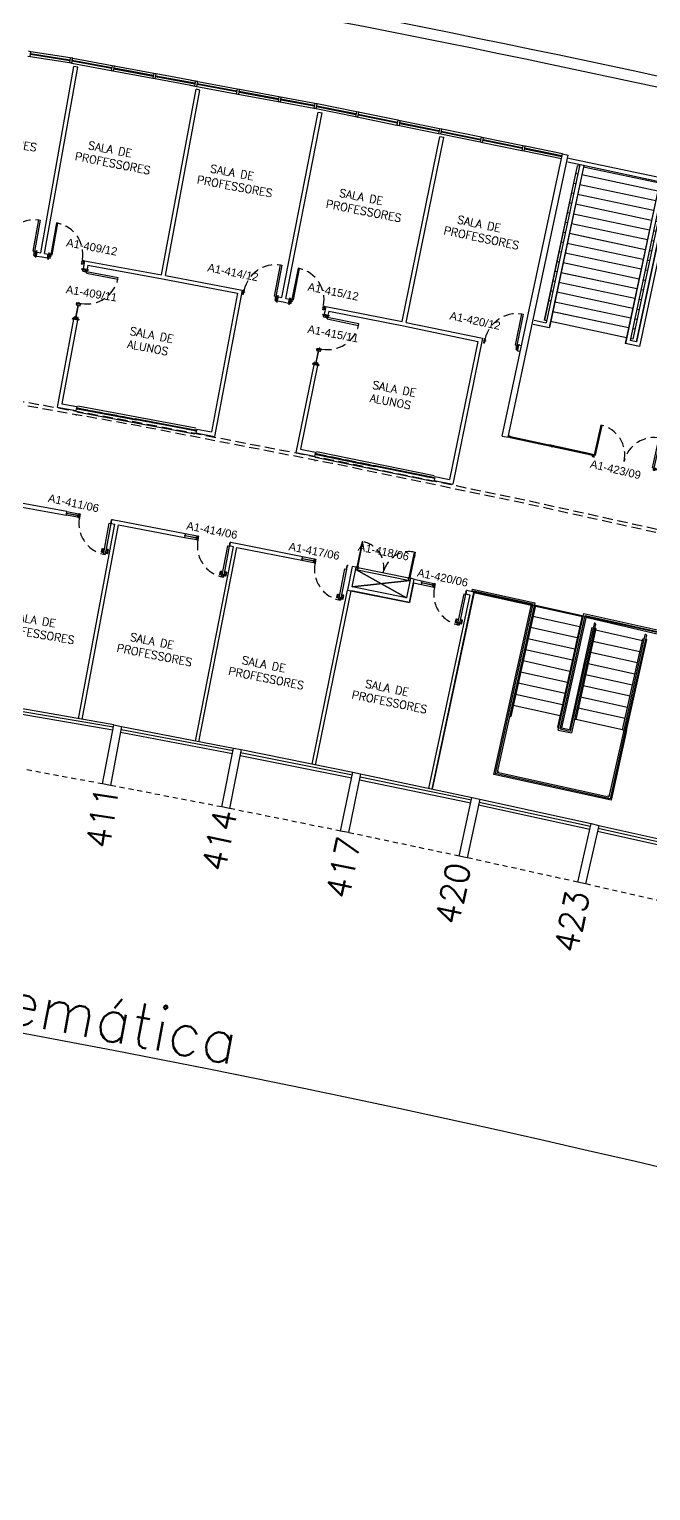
# Model space of a CAD drawing. Header units: millimetres. Extents: x 2757 to 3055, y 1102 to 1216.
# Drawn here: x 2975.42 to 2990.94, y 1108.97 to 1145.51 of the extents above; entities that cross this region are included whole.
import ezdxf

# ---------------------------------------------------------------- set-up
doc = ezdxf.new("R2010")
doc.units = ezdxf.units.MM
doc.linetypes.add('HIDDEN', pattern=[0.375, 0.25, -0.125])
doc.linetypes.add('HIDDEN2', pattern=[0.1875, 0.125, -0.0625])
for name, color, linetype in [('AM-FERRAGEM', 1, 'Continuous'), ('AR-ALV', 2, 'Continuous'), ('AR-ALV-BXA', 2, 'Continuous'), ('AR-ALV-VT1', 2, 'Continuous'), ('AR-COR', 2, 'Continuous'), ('AR-COR-VT2', 2, 'Continuous'), ('AR-DIV', 2, 'Continuous'), ('AR-DIV-VT1', 1, 'Continuous'), ('AR-ESQ', 2, 'Continuous'), ('AR-PIS', 1, 'Continuous'), ('AR-PIS-DSN', 1, 'Continuous'), ('AR-POR', 1, 'Continuous'), ('AR-PRJ', 1, 'HIDDEN'), ('AR-PRJ-EDF', 1, 'HIDDEN'), ('AR-SMB', 21, 'Continuous'), ('AREA', 2, 'Continuous'), ('BL-ESCADA', 2, 'Continuous'), ('BL-ESQ-02', 62, 'Continuous'), ('BL-ESQ-PRJ', 1, 'HIDDEN'), ('BL-POR-01', 2, 'Continuous'), ('BL-POR-02', 1, 'Continuous'), ('BL-POR-PRJ', 1, 'HIDDEN'), ('DT-ESQ-01', 71, 'Continuous'), ('DT-ESQ-CRT', 2, 'Continuous'), ('DT-ESQ-VT1', 1, 'Continuous'), ('DT-ESQ-VT2', 2, 'Continuous'), ('DT-MOB-01', 1, 'Continuous'), ('ESQ', 1, 'Continuous'), ('ESTR', 3, 'Continuous'), ('NOPILAR1', 2, 'Continuous'), ('PISO', 1, 'Continuous'), ('PROJ', 1, 'HIDDEN2'), ('TEXTO', 2, 'Continuous'), ('USO1', 2, 'Continuous')]:
    doc.layers.add(name, color=color, linetype=linetype)
doc.styles.add('1', font='romans.shx')
doc.styles.add('NOPILAR', font='simplex.shx', dxfattribs={"height": 0.6})
doc.styles.get("Standard").update_dxf_attribs({"font": 'arial.ttf'})
doc.styles.add('UNB-100-1', font='simplex.shx', dxfattribs={"height": 0.2})
doc.dimstyles.new('1-600', dxfattribs={"dimtxt": 1.1, "dimasz": 2.5, "dimexe": 2, "dimexo": 4, "dimgap": 0.2, "dimtad": 1, "dimdec": 0, "dimzin": 4, "dimdsep": 46, "dimlunit": 6, "dimtxsty": '1', "dimblk1": 'NONE', "dimblk2": 'NONE', "dimsah": 1, "dimcen": 0, "dimclrd": 2, "dimclre": 2, "dimclrt": 2, "dimadec": 0, "dimazin": 0, "dimtfac": 1, "dimtdec": 0, "dimtmove": 2, "dimatfit": 3, "dimldrblk": 'NONE', "dimfxl": 1, "dimtolj": 1, "dimtzin": 0, "dimarcsym": 0})

# ---------------------------------------------------------------- blocks, each defined once
blk = doc.blocks.new('ev01-p')
at = {"layer": 'AR-ALV-BXA', "color": 2}
for p, q in [((0, 0.075), (3, 0.075)), ((0, -0.075), (3, -0.075))]:
    blk.add_line(p, q, dxfattribs=at)
at = {"layer": 'BL-ESQ-02'}
for p, q in [((0, 0.021), (0.015, 0.021)), ((3, -0.006), (3, 0.007))]:
    blk.add_line(p, q, dxfattribs=at)
at = {"layer": 'BL-ESQ-02', "color": 2}
for p, q in [((0, 0.007), (0, 0.021)), ((0, 0.007), (0.015, 0.007)), ((0, -0.006), (0, 0.007)), ((0, 0.007), (0.015, 0.007)), ((0, -0.006), (0, 0.007)), ((0.015, 0.007), (0, 0.007)), ((0.014, 0.02), (0.001, 0.02)), ((0.001, 0.02), (0.001, 0.008)), ((0.001, 0.008), (0.014, 0.008)), ((0.014, 0.006), (0.001, 0.006)), ((0.001, 0.006), (0.001, -0.005)), ((0.014, 0.019), (0.014, 0.02)), ((0.015, 0.019), (0.014, 0.019)), ((0.014, 0.008), (0.014, 0.009)), ((0.014, 0.009), (0.015, 0.009)), ((0.014, 0.005), (0.014, 0.006)), ((0.015, 0.005), (0.014, 0.005)), ((0.015, 0.021), (0.015, 0.019)), ((0.015, 0.009), (0.015, 0.007)), ((0.015, 0.007), (0.015, 0.005)), ((3, 0.021), (2.985, 0.021)), ((2.985, 0.021), (2.985, 0.019)), ((2.985, 0.019), (2.986, 0.019)), ((2.986, 0.009), (2.985, 0.009)), ((2.985, 0.009), (2.985, 0.007)), ((3, 0.007), (2.985, 0.007)), ((2.985, 0.007), (3, 0.007)), ((2.986, 0.019), (2.986, 0.02)), ((2.986, 0.02), (2.999, 0.02)), ((2.986, 0.008), (2.986, 0.009)), ((2.999, 0.008), (2.986, 0.008)), ((2.999, 0.02), (2.999, 0.008)), ((3, 0.007), (3, 0.021)), ((0.015, -0.006), (0, -0.006)), ((0.001, -0.005), (0.014, -0.005)), ((0.014, -0.005), (0.014, -0.004)), ((0.014, -0.004), (0.015, -0.004)), ((0.015, -0.004), (0.015, -0.006))]:
    blk.add_line(p, q, dxfattribs=at)
at = {"layer": 'BL-ESQ-02', "color": 1}
for points in [[(1.5, 0.004), (0.005, 0.004), (0.005, -0.004), (1.5, -0.004)], [(1.47, 0.01), (2.995, 0.01), (2.995, 0.018), (1.47, 0.018)]]:
    blk.add_lwpolyline(points, dxfattribs=at)
at = {"layer": 'BL-ESQ-02', "color": 2}
blk.add_lwpolyline([(0.005, -0.164), (0.005, -0.172)], dxfattribs=at)
at = {"layer": 'BL-ESQ-PRJ', "color": 1}
for p, q in [((0, 0.021), (2.985, 0.021)), ((0.015, 0.019), (2.985, 0.019)), ((0.015, 0.009), (2.985, 0.009)), ((0.015, 0.007), (2.985, 0.007))]:
    blk.add_line(p, q, dxfattribs=at)
at = {"layer": 'DT-ESQ-01', "color": 1}
for p, q in [((1.47, 0.018), (1.47, 0.01)), ((1.5, 0.004), (1.5, -0.004))]:
    blk.add_line(p, q, dxfattribs=at)
blk = doc.blocks.new('esc-a-sl')
at = {"layer": 'AR-COR'}
for p, q in [((-2.81, 11.957), (-2.81, 16.2)), ((-2.81, 16.2), (-2.45, 16.2)), ((-2.71, 12.057), (-2.71, 16.1)), ((-2.71, 16.1), (-2.55, 16.1)), ((-2.55, 12.057), (-2.55, 16.1)), ((-2.45, 12.057), (-2.45, 16.2)), ((-0.1, 16.2), (-0.51, 16.2)), ((-0.51, 12.057), (-0.51, 16.2)), ((-0.1, 16.1), (-0.41, 16.1)), ((-0.41, 12.057), (-0.41, 16.1)), ((-0.1, 11.957), (-2.81, 11.957)), ((-0.1, 12.057), (-2.71, 12.057))]:
    blk.add_line(p, q, dxfattribs=at)
at = {"layer": 'AR-PIS-DSN'}
for p, q in [((-2.61, 12.1), (-2.61, 16.05)), ((-2.61, 16.05), (-2.55, 16.05)), ((-2.61, 12.1), (-2.61, 16.05)), ((-2.61, 15.8), (-2.55, 15.8)), ((-2.45, 16.05), (-0.51, 16.05)), ((-2.45, 15.8), (-0.51, 15.8)), ((-0.41, 16.05), (-0.35, 16.05)), ((-0.35, 12.1), (-0.35, 16.05)), ((-2.61, 15.55), (-2.55, 15.55)), ((-2.45, 15.55), (-0.51, 15.55)), ((-0.41, 15.55), (-0.35, 15.55)), ((-2.61, 15.3), (-2.55, 15.3)), ((-2.61, 15.05), (-2.55, 15.05)), ((-2.45, 15.3), (-0.51, 15.3)), ((-2.45, 15.05), (-0.51, 15.05)), ((-0.41, 15.3), (-0.35, 15.3)), ((-0.41, 15.05), (-0.35, 15.05)), ((-2.61, 14.8), (-2.55, 14.8)), ((-2.45, 14.8), (-0.51, 14.8)), ((-0.41, 14.8), (-0.35, 14.8)), ((-2.61, 14.55), (-2.55, 14.55)), ((-2.61, 14.3), (-2.55, 14.3)), ((-2.45, 14.55), (-0.51, 14.55)), ((-2.45, 14.3), (-0.51, 14.3)), ((-0.41, 14.55), (-0.35, 14.55)), ((-0.41, 14.3), (-0.35, 14.3)), ((-2.61, 14.05), (-2.55, 14.05)), ((-2.45, 14.05), (-0.51, 14.05)), ((-0.41, 14.05), (-0.35, 14.05)), ((-2.61, 13.8), (-2.55, 13.8)), ((-2.61, 13.55), (-2.55, 13.55)), ((-2.45, 13.8), (-0.51, 13.8)), ((-2.45, 13.55), (-0.51, 13.55)), ((-0.41, 13.8), (-0.35, 13.8)), ((-0.41, 13.55), (-0.35, 13.55)), ((-2.61, 13.3), (-2.55, 13.3)), ((-2.45, 13.3), (-0.51, 13.3)), ((-0.41, 13.3), (-0.35, 13.3)), ((-2.61, 13.05), (-2.55, 13.05)), ((-2.61, 12.8), (-2.55, 12.8)), ((-2.45, 13.05), (-0.51, 13.05)), ((-2.45, 12.8), (-0.51, 12.8)), ((-0.41, 13.05), (-0.35, 13.05)), ((-0.41, 12.8), (-0.35, 12.8)), ((-2.61, 12.55), (-2.55, 12.55)), ((-2.45, 12.55), (-0.51, 12.55)), ((-0.41, 12.55), (-0.35, 12.55)), ((-2.61, 12.3), (-2.55, 12.3)), ((-2.61, 12.1), (-2.55, 12.1)), ((-2.45, 12.3), (-0.51, 12.3)), ((-2.45, 12.1), (-0.51, 12.1)), ((-0.41, 12.3), (-0.35, 12.3)), ((-0.41, 12.1), (-0.35, 12.1))]:
    blk.add_line(p, q, dxfattribs=at)
blk = doc.blocks.new('DOBRADIÇA')
at = {"layer": 'AM-FERRAGEM', "linetype": 'Continuous'}
for p, q in [((-0.029, 0), (-0.005, 0.013)), ((-0.021, -0.002), (-0.005, 0.007)), ((-0.021, -0.017), (-0.021, -0.004)), ((0, -0.08), (0, -0.029))]:
    blk.add_line(p, q, dxfattribs=at)
at = {"layer": 'AM-FERRAGEM'}
for p, q in [((-0.005, 0.05), (-0.005, 0.005)), ((0, 0.05), (-0.005, 0.05)), ((0, 0.005), (-0.005, 0.005)), ((-0.031, -0.003), (-0.029, -0.025)), ((-0.029, -0.025), (-0.021, -0.03)), ((-0.021, -0.017), (-0.004, -0.024)), ((-0.017, -0.034), (-0.008, -0.075)), ((0, -0.08), (-0.003, -0.08))]:
    blk.add_line(p, q, dxfattribs=at)
at = {"layer": 'AM-FERRAGEM', "linetype": 'Continuous'}
blk.add_circle((-0.026, -0.004), 0.002, dxfattribs=at)
for centre, radius, end in [((-0.026, -0.004), 0.005, 172), ((-0.026, -0.004), 0.002, 172), ((-0.005, -0.029), 0.005, 76)]:
    blk.add_arc(centre, radius, 0, end, dxfattribs=at)
at = {"layer": 'AM-FERRAGEM'}
for centre, start, end in [((-0.022, -0.034), 2.8624, 76), ((-0.003, -0.075), 182.8624, 270)]:
    blk.add_arc(centre, 0.005, start, end, dxfattribs=at)
blk = doc.blocks.new('ar 01-aberto-p')
at = {"layer": 'AR-SMB'}
for p, q in [((0.005, 0.435), (1.385, -0.005)), ((1.385, 0.435), (0.005, -0.005))]:
    blk.add_line(p, q, dxfattribs=at)
at = {"layer": 'BL-POR-01'}
for p, q in [((1.385, -0.005), (0.005, -0.005)), ((1.385, -0.065), (0.005, -0.065))]:
    blk.add_line(p, q, dxfattribs=at)
for points in [[(0.019, -0.725), (0.019, -0.07), (0.04, -0.07), (0.04, -0.725), (0.019, -0.725)], [(1.371, -0.725), (1.371, -0.07), (1.35, -0.07), (1.35, -0.725), (1.371, -0.725)]]:
    blk.add_lwpolyline(points, dxfattribs=at)
at = {"layer": 'BL-POR-PRJ'}
for centre, start, end in [((0.04, -0.07), 268.1627, 0.4374), ((1.35, -0.07), 179.5626, 271.8373)]:
    blk.add_arc(centre, 0.655, start, end, dxfattribs=at)
at = {"layer": 'DT-MOB-01'}
for points in [[(0.019, -0.589), (0.013, -0.589)], [(0.013, -0.641), (0.013, -0.589)], [(0.019, -0.641), (0.013, -0.641)], [(0.04, -0.589), (0.046, -0.589)], [(0.04, -0.641), (0.046, -0.641)], [(0.046, -0.641), (0.046, -0.589)], [(1.35, -0.599), (1.344, -0.599)], [(1.344, -0.651), (1.344, -0.599)], [(1.35, -0.651), (1.344, -0.651)], [(1.371, -0.599), (1.377, -0.599)], [(1.371, -0.651), (1.377, -0.651)], [(1.377, -0.651), (1.377, -0.599)]]:
    blk.add_lwpolyline(points, dxfattribs=at)
at = {"linetype": 'Continuous', "yscale": 0.7199999999999989, "rotation": 180}
for p, xscale, zscale in [((0.04, -0.065), 0.7199999999999989, 0.7199999999999989), ((1.35, -0.065), -0.7199999999999989, 0.7200000000000001)]:
    blk.add_blockref('DOBRADIÇA', p, dxfattribs=dict(at, xscale=xscale, zscale=zscale))
blk = doc.blocks.new('pm01-p')
at = {"layer": 'BL-ESQ-02', "color": 2}
for p, q in [((0.01, 0.025), (0.01, 0.125)), ((0.04, 0.125), (0.01, 0.125)), ((0.04, 0.025), (0.01, 0.025)), ((0.04, 0.025), (0.04, 0.125))]:
    blk.add_line(p, q, dxfattribs=at)
for points in [[(0.041, 0.926), (0.041, 0.126), (0.076, 0.126), (0.076, 0.926)], [(0.04, 0.075), (0.04, 0.09), (0.05, 0.09), (0.05, 0.075)], [(0.842, 0.075), (0.842, 0.09), (0.832, 0.09), (0.832, 0.075)], [(0.872, 0.025), (0.842, 0.025), (0.842, 0.125), (0.872, 0.125)]]:
    blk.add_lwpolyline(points, close=True, dxfattribs=at)
at = {"layer": 'BL-ESQ-02', "color": 1}
for points in [[(0, 0.023), (0, 0), (-0.023, 0), (-0.023, 0), (0, 0), (0, 0.023)], [(0, 0.128), (0, 0.15), (-0.023, 0.15), (-0.023, 0.151), (0, 0.151), (0, 0.128)]]:
    blk.add_lwpolyline(points, close=True, dxfattribs=at)
at = {"layer": 'BL-ESQ-02', "color": 2}
blk.add_lwpolyline([(0.01, 0.115), (0, 0.115), (0, 0.035), (0.01, 0.035)], dxfattribs=at)
at = {"layer": 'BL-ESQ-PRJ', "color": 1}
blk.add_arc((0.041, 0.126), 0.801, 1.0013, 87.4949, dxfattribs=at)
at = {"layer": 'DT-ESQ-VT1'}
for points in [[(0.04, 0.125), (0.04, 0.1), (0.041, 0.1), (0.041, 0.125)], [(0.041, 0.126), (0.066, 0.126), (0.066, 0.125), (0.041, 0.125)]]:
    blk.add_lwpolyline(points, close=True, dxfattribs=at)
blk = doc.blocks.new('em01-p')
at = {"layer": 'BL-ESQ-02', "color": 2}
for p, q in [((0.33, 0.003), (0.03, 0.003)), ((0.33, 0.05), (0.33, -0.05)), ((0.36, 0.05), (0.33, 0.05)), ((0.36, 0.05), (0.36, -0.05)), ((0.33, -0.003), (0.03, -0.003)), ((0.36, -0.05), (0.33, -0.05))]:
    blk.add_line(p, q, dxfattribs=at)
for points in [[(0.03, 0.05), (0, 0.05), (0, -0.05), (0.03, -0.05)], [(0.03, 0.003), (0.03, 0.018), (0.04, 0.018), (0.04, 0.003)], [(0.33, 0.003), (0.33, 0.018), (0.32, 0.018), (0.32, 0.003)], [(0.03, -0.003), (0.03, -0.018), (0.04, -0.018), (0.04, -0.003)], [(0.33, -0.003), (0.33, -0.018), (0.32, -0.018), (0.32, -0.003)]]:
    blk.add_lwpolyline(points, close=True, dxfattribs=at)
blk.add_lwpolyline([(0.36, -0.04), (0.37, -0.04), (0.37, 0.04), (0.36, 0.04)], dxfattribs=at)
at = {"layer": 'BL-ESQ-02', "color": 1}
for points in [[(0.37, 0.052), (0.37, 0.075), (0.392, 0.075), (0.392, 0.075), (0.369, 0.075), (0.369, 0.052)], [(0.37, -0.053), (0.37, -0.075), (0.392, -0.075), (0.392, -0.076), (0.369, -0.076), (0.369, -0.053)]]:
    blk.add_lwpolyline(points, close=True, dxfattribs=at)
blk = doc.blocks.new('conj pm01-p')
at = {"rotation": 180}
for name, p in [('em01-p', (-0.872, 0)), ('pm01-p', (0, 0.075))]:
    blk.add_blockref(name, p, dxfattribs=at)
blk = doc.blocks.new('perfil esquadria-716-ch16')
at = {"layer": 'DT-ESQ-CRT'}
blk.add_lwpolyline([(0.0485, 0.0015), (0.0025, 0.0015, -0.4142136), (0.0015, 0.0025), (0.0015, 0.0125), (0, 0.0125), (0, 0.002, 0.4142136), (0.002, 0), (0.0485, 0, 1), (0.0485, 0.003), (0.036, 0.003, -0.4142136), (0.035, 0.004), (0.035, 0.023, 0.4142136), (0.033, 0.025), (0.002, 0.025, 0.4142136), (0, 0.023), (0, 0.0135), (0.0015, 0.0135), (0.0015, 0.0225, -0.4142136), (0.0025, 0.0235), (0.0325, 0.0235, -0.4142136), (0.0335, 0.0225), (0.0335, 0.0035, 0.4142136), (0.0355, 0.0015)], format="xyb", dxfattribs=at)
blk = doc.blocks.new('perfil cantoneira dobrada-200-ch16')
at = {"layer": 'DT-ESQ-CRT'}
blk.add_lwpolyline([(0, 0.001), (0, 0.015, 0.439365), (-0.001, 0.016, 0.439365), (-0.002, 0.015), (-0.002, 0.002, -0.414214), (-0.002, 0.002), (-0.015, 0.002, 0.439365), (-0.016, 0.001, 0.439365), (-0.015, 0), (-0.002, 0, 0.414214)], format="xyb", close=True, dxfattribs=at)
blk = doc.blocks.new('baguete-1-2')
at = {"layer": 'DT-ESQ-CRT'}
blk.add_lwpolyline([(0.00635, 0), (0.00635, 0.0115, 0.41421356), (0.00515, 0.0127), (-0.00515, 0.0127, 0.41421356), (-0.00635, 0.0115), (-0.00635, 0), (-0.00515, 0), (-0.00515, 0.0109, -0.41421356), (-0.00455, 0.0115), (0.00455, 0.0115, -0.41421356), (0.00515, 0.0109), (0.00515, 0)], format="xyb", close=True, dxfattribs=at)
blk = doc.blocks.new('perfil esquadria-737-ch16')
at = {"layer": 'DT-ESQ-CRT'}
for p in [(-0.023, 0.001), (0.011, 0.001)]:
    blk.add_line(p, (-0.01, 0.001), dxfattribs=at)
for points in [[(0.023, 0.001), (0.011, 0.001, -0.939472), (0.011, 0.003), (0.023, 0.003, -1), (0.023, 0), (-0.023, 0, -1), (-0.023, 0.003), (-0.012, 0.003, 0.414214), (-0.01, 0.005), (-0.01, 0.023, -0.414214), (-0.008, 0.025), (0.008, 0.025, -0.414214), (0.01, 0.023), (0.01, 0.002)], [(-0.01, 0.001, 0.372054), (-0.008, 0.003), (-0.008, 0.022, -0.414214), (-0.007, 0.023), (0.007, 0.023, -0.414214), (0.008, 0.022), (0.008, 0.002, 0.946822), (0.01, 0.002)]]:
    blk.add_lwpolyline(points, format="xyb", dxfattribs=at)
blk = doc.blocks.new("cantoneira-1 1-2''")
at = {"layer": 'DT-ESQ-CRT'}
blk.add_lwpolyline([(0.002, 0.0381), (0, 0.0381), (0, 0.002, 0.4142136), (0.002, 0), (0.0381, 0), (0.0381, 0.002), (0.003, 0.002, -0.4142136), (0.002, 0.003)], format="xyb", close=True, dxfattribs=at)
blk = doc.blocks.new('tubo industrial 30x50-ch16')
at = {"layer": 'DT-ESQ-CRT'}
blk.add_lwpolyline([(0.0015, 0.0475, -0.4142136), (0.0025, 0.0485), (0.0275, 0.0485, -0.4142136), (0.0285, 0.0475), (0.0285, 0.0205), (0.03, 0.0205), (0.03, 0.048, 0.4142136), (0.028, 0.05), (0.002, 0.05, 0.4142136), (0, 0.048), (0, 0.002, 0.4142136), (0.002, 0), (0.028, 0, 0.4142136), (0.03, 0.002), (0.03, 0.0195), (0.0285, 0.0195), (0.0285, 0.0025, -0.4142136), (0.0275, 0.0015), (0.0025, 0.0015, -0.4142136), (0.0015, 0.0025)], format="xyb", close=True, dxfattribs=at)
blk = doc.blocks.new('ef05a-p')
at = {"layer": 'BL-ESQ-02'}
for points in [[(2.193, 0.777), (2.193, 0.013), (2.228, 0.013), (2.228, 0.777)], [(3.722, 0.777), (3.722, 0.013), (3.687, 0.013), (3.687, 0.777)]]:
    blk.add_lwpolyline(points, close=True, dxfattribs=at)
at = {"layer": 'BL-ESQ-PRJ'}
for centre, start, end in [((2.193, 0.012), 0, 89.9258), ((3.722, 0.012), 90.0742, 180)]:
    blk.add_arc(centre, 0.765, start, end, dxfattribs=at)
at = {"layer": 'DT-ESQ-CRT'}
for points in [[(2.162, -0.037), (2.16, -0.037), (2.16, 0.01, 0.414214), (2.159, 0.011), (2.146, 0.011), (2.146, 0.013), (2.16, 0.013, -0.414214), (2.162, 0.011)], [(3.753, -0.037), (3.755, -0.037), (3.755, 0.01, -0.414214), (3.756, 0.011), (3.769, 0.011), (3.769, 0.013), (3.755, 0.013, 0.414214), (3.753, 0.011)]]:
    blk.add_lwpolyline(points, format="xyb", close=True, dxfattribs=at)
at = {"layer": 'DT-ESQ-VT1'}
for p, q in [((0.05, 0.013), (1.078, 0.013)), ((2.087, 0.013), (1.036, 0.013)), ((1.065, 0.013), (1.084, 0.013)), ((1.161, 0.013), (1.131, 0.013)), ((2.146, 0.013), (2.087, 0.013)), ((3.769, 0.013), (3.85, 0.013)), ((4.784, 0.013), (3.85, 0.013)), ((4.777, 0.013), (4.784, 0.013)), ((5.865, 0.013), (4.831, 0.013)), ((0.048, -0.012), (1.086, -0.012)), ((2.087, -0.012), (1.129, -0.012)), ((1.161, -0.012), (1.129, -0.012)), ((2.149, -0.012), (2.087, -0.012)), ((3.766, -0.012), (3.85, -0.012)), ((4.797, -0.012), (3.772, -0.012)), ((4.777, -0.012), (4.786, -0.012)), ((5.867, -0.012), (4.829, -0.012))]:
    blk.add_line(p, q, dxfattribs=at)
for points in [[(2.192, 0.012), (2.192, -0.02), (2.193, -0.02), (2.193, 0.012)], [(2.193, 0.013), (2.224, 0.013), (2.224, 0.012), (2.193, 0.012)], [(3.722, 0.013), (3.691, 0.013), (3.691, 0.012), (3.722, 0.012)], [(3.723, 0.012), (3.723, -0.02), (3.722, -0.02), (3.722, 0.012)]]:
    blk.add_lwpolyline(points, close=True, dxfattribs=at)
at = {"layer": 'DT-ESQ-VT2'}
for points in [[(1.089, 0.002), (0.039, 0.002), (0.039, 0.008), (1.036, 0.008)], [(1.096, 0.008), (1.036, 0.008)], [(1.036, 0.002), (1.096, 0.002)], [(1.065, 0.008), (1.096, 0.008), (1.096, 0.002), (1.042, 0.002)], [(2.087, 0.008), (1.119, 0.008)], [(1.161, 0.008), (1.119, 0.008)], [(1.119, 0.008), (1.119, 0.002), (1.161, 0.002)], [(1.119, 0.002), (2.087, 0.002)], [(2.087, 0.002), (2.153, 0.002), (2.153, 0.008), (2.087, 0.008)], [(3.85, 0.002), (3.762, 0.002), (3.762, 0.008), (3.85, 0.008)], [(3.762, 0.008), (3.957, 0.008)], [(3.85, 0.002), (4.796, 0.002)], [(4.796, 0.008), (3.957, 0.008)], [(4.777, 0.008), (4.796, 0.008), (4.796, 0.002), (4.777, 0.002)], [(5.876, 0.008), (4.819, 0.008)], [(4.851, 0.008), (4.819, 0.008), (4.819, 0.002), (4.851, 0.002)], [(4.819, 0.002), (5.876, 0.002)], [(5.852, 0.002), (5.876, 0.002), (5.876, 0.008), (5.852, 0.008)]]:
    blk.add_lwpolyline(points, dxfattribs=at)
at = {"xscale": -1}
for name, p, rotation in [("cantoneira-1 1-2''", (0, 0.015), 180), ('perfil esquadria-716-ch16', (0.002, 0.013), 180), ('perfil esquadria-737-ch16', (1.107, 0.013), 180), ('baguete-1-2', (1.098, -0.006), 90), ('baguete-1-2', (2.16, -0.006), 90), ('tubo industrial 30x50-ch16', (2.162, 0.013), 180), ('tubo industrial 30x50-ch16', (3.723, 0.013), 180), ('perfil esquadria-737-ch16', (4.807, 0.013), 180), ('baguete-1-2', (4.797, -0.006), 90), ('baguete-1-2', (5.878, -0.006), 90)]:
    blk.add_blockref(name, p, dxfattribs=dict(at, rotation=rotation))
for name, p, rotation in [('baguete-1-2', (0.037, -0.006), 270), ('baguete-1-2', (1.118, -0.006), 270), ('baguete-1-2', (3.755, -0.006), 270), ('baguete-1-2', (4.817, -0.006), 270), ('perfil esquadria-716-ch16', (5.913, 0.013), 180), ("cantoneira-1 1-2''", (5.915, 0.015), 180)]:
    blk.add_blockref(name, p, dxfattribs=dict(rotation=rotation))
blk.add_blockref('perfil cantoneira dobrada-200-ch16', (2.192, -0.037), dxfattribs=at)
blk.add_blockref('perfil cantoneira dobrada-200-ch16', (3.723, -0.037))
blk = doc.blocks.new('escada01-planta')
for p, q in [((0.1, 0.1), (0.1, 0.103)), ((0.106, 0.1), (0.1, 0.1)), ((2.9, 0.1), (2.894, 0.1)), ((2.9, 0.103), (2.9, 0.1))]:
    blk.add_line(p, q)
at = {"layer": 'AR-COR-VT2'}
for p, q in [((-1.517, 4.349), (-1.517, 4.41)), ((-1.517, 4.41), (0.07, 4.41)), ((0.07, 4.41), (0.07, 0.07)), ((1.33, 1.43), (1.33, 4.41)), ((1.33, 4.41), (4.558, 4.41)), ((4.558, 4.348), (4.558, 4.41)), ((-1.476, 4.37), (0.03, 4.37)), ((-1.476, 4.349), (-1.476, 4.37)), ((0.03, 4.37), (0.03, 0.03)), ((1.37, 1.47), (1.37, 4.37)), ((1.37, 4.37), (4.517, 4.37)), ((1.63, 4.218), (1.63, 1.47)), ((1.67, 4.218), (1.67, 1.43)), ((2.93, 4.218), (2.93, 1.859)), ((2.97, 4.218), (2.97, 1.859)), ((4.517, 4.349), (4.517, 4.37)), ((2.93, 1.859), (2.93, 0.07)), ((2.97, 1.859), (2.97, 0.03)), ((1.37, 1.47), (1.63, 1.47)), ((1.33, 1.43), (1.67, 1.43)), ((2.97, 0.03), (0.03, 0.03)), ((0.07, 0.07), (2.93, 0.07))]:
    blk.add_line(p, q, dxfattribs=at)
for centre, start, end in [((1.65, 4.218), 359.5253, 179.5252), ((2.95, 4.218), 0.4748, 180.4747)]:
    blk.add_arc(centre, 0.02, start, end, dxfattribs=at)
at = {"layer": 'AR-PIS'}
blk.add_line((1.4, 4.349), (4.468, 4.349), dxfattribs=at)
at = {"layer": 'AR-PIS-DSN', "ltscale": 0.2}
for p, q in [((0, 4.349), (-1.476, 4.349)), ((0, 1.5), (0, 4.349)), ((0, 4.349), (0.03, 4.349)), ((0.03, 4.156), (0, 4.156)), ((0.07, 4.349), (0.1, 4.349)), ((0.1, 4.156), (0.07, 4.156)), ((1.3, 4.349), (0.1, 4.349)), ((0.1, 4.349), (0.1, 1.5)), ((1.3, 4.065), (0.1, 4.065)), ((1.3, 4.349), (1.33, 4.349)), ((1.3, 4.349), (1.3, 1.5)), ((1.33, 4.156), (1.3, 4.156)), ((1.37, 4.349), (1.4, 4.349)), ((1.4, 4.156), (1.37, 4.156)), ((1.4, 4.349), (1.4, 1.5)), ((1.6, 4.115), (1.63, 4.115)), ((1.6, 4.115), (1.6, 1.5)), ((1.67, 4.115), (1.7, 4.115)), ((1.7, 4.115), (1.7, 1.785)), ((2.9, 4.065), (1.7, 4.065)), ((2.9, 4.115), (2.93, 4.115)), ((2.9, 1.785), (2.9, 4.115)), ((2.97, 4.115), (3, 4.115)), ((3, 1.785), (3, 4.115)), ((1.3, 3.78), (0.1, 3.78)), ((2.9, 3.78), (1.7, 3.78)), ((1.3, 3.495), (0.1, 3.495)), ((2.9, 3.495), (1.7, 3.495)), ((1.3, 3.21), (0.1, 3.21)), ((1.3, 2.925), (0.1, 2.925)), ((2.9, 3.21), (1.7, 3.21)), ((2.9, 2.925), (1.7, 2.925)), ((1.3, 2.64), (0.1, 2.64)), ((2.9, 2.64), (1.7, 2.64)), ((1.3, 2.355), (0.1, 2.355)), ((2.9, 2.355), (1.7, 2.355)), ((1.3, 2.07), (0.1, 2.07)), ((2.9, 2.07), (1.7, 2.07)), ((0, 0), (0, 1.5)), ((0, 1.5), (0.03, 1.5)), ((0.07, 1.5), (0.1, 1.5)), ((1.3, 1.785), (0.1, 1.785)), ((1.3, 1.5), (1.33, 1.5)), ((1.37, 1.5), (1.4, 1.5)), ((1.4, 1.5), (1.6, 1.5)), ((1.6, 1.785), (1.63, 1.785)), ((1.67, 1.785), (1.7, 1.785)), ((2.9, 1.785), (1.7, 1.785)), ((2.9, 1.785), (2.93, 1.785)), ((2.97, 1.785), (3, 1.785)), ((3, 1.785), (3, 0)), ((3, 0), (0, 0))]:
    blk.add_line(p, q, dxfattribs=at)
blk = doc.blocks.new('pm80-dry-p')
at = {"layer": 'BL-POR-01'}
blk.add_lwpolyline([(0.044, 0.84), (0.044, 0.05), (0.004, 0.05), (0.004, 0.84)], close=True, dxfattribs=at)
at = {"layer": 'BL-POR-02'}
for p, q in [((0, 0.047), (-0.018, 0.047)), ((-0.018, 0.047), (-0.018, 0.046)), ((-0.018, 0.046), (0, 0.046)), ((0.001, 0.045), (0.001, 0)), ((0.002, 0), (0.002, 0.045)), ((0.803, 0), (0.803, 0.045)), ((0.804, 0.045), (0.804, 0)), ((0.805, 0.047), (0.823, 0.047)), ((0.823, 0.046), (0.805, 0.046)), ((0.823, 0.047), (0.823, 0.046)), ((-0.018, -0.046), (-0.018, -0.047)), ((0, -0.046), (-0.018, -0.046)), ((-0.018, -0.047), (0, -0.047)), ((0.001, -0.005), (0.001, -0.045)), ((0.002, -0.045), (0.002, -0.005)), ((0.003, -0.001), (0.016, -0.001)), ((0.003, -0.002), (0.016, -0.002)), ((0.003, -0.004), (0.016, -0.004)), ((0.802, -0.001), (0.789, -0.001)), ((0.802, -0.002), (0.789, -0.002)), ((0.802, -0.004), (0.789, -0.004)), ((0.803, -0.045), (0.803, -0.005)), ((0.804, -0.005), (0.804, -0.045)), ((0.805, -0.046), (0.823, -0.046)), ((0.823, -0.047), (0.805, -0.047)), ((0.823, -0.046), (0.823, -0.047))]:
    blk.add_line(p, q, dxfattribs=at)
for points in [[(-0.003, 0.799), (-0.047, 0.799, 0.414214), (-0.056, 0.79), (-0.056, 0.71, 0.414214), (-0.047, 0.701), (-0.018, 0.701), (-0.018, 0.719), (-0.038, 0.719), (-0.038, 0.781), (-0.003, 0.781)], [(0.051, 0.799), (0.095, 0.799, -0.414214), (0.104, 0.79), (0.104, 0.71, -0.414214), (0.095, 0.701), (0.066, 0.701), (0.066, 0.719), (0.086, 0.719), (0.086, 0.781), (0.051, 0.781)]]:
    blk.add_lwpolyline(points, format="xyb", dxfattribs=at)
for points in [[(0.004, 0.816), (0.004, 0.764), (-0.003, 0.764), (-0.003, 0.816)], [(0.044, 0.816), (0.044, 0.764), (0.051, 0.764), (0.051, 0.816)]]:
    blk.add_lwpolyline(points, close=True, dxfattribs=at)
for centre, radius, start, end in [((0, 0.045), 0.00225, 0, 90), ((0, 0.045), 0.00075, 0, 90), ((0.805, 0.045), 0.00225, 90, 180), ((0.805, 0.045), 0.00075, 90, 180), ((0, -0.045), 0.00225, 270, 0), ((0, -0.045), 0.00075, 270, 0), ((0.003, 0), 0.00225, 180, 270), ((0.003, -0.005), 0.00225, 90, 180), ((0.003, 0), 0.00075, 180, 270), ((0.003, -0.005), 0.00075, 90, 180), ((0.016, -0.002), 0.0015, 270, 90), ((0.789, -0.002), 0.0015, 90, 270), ((0.802, 0), 0.00075, 270, 0), ((0.802, 0), 0.00225, 270, 0), ((0.802, -0.005), 0.00225, 0, 90), ((0.802, -0.005), 0.00075, 0, 90), ((0.805, -0.045), 0.00225, 180, 270), ((0.805, -0.045), 0.00075, 180, 270)]:
    blk.add_arc(centre, radius, start, end, dxfattribs=at)
at = {"layer": 'BL-POR-PRJ'}
blk.add_arc((0.012, 0.05), 0.79, 359.9833, 90.5939, dxfattribs=at)
blk = doc.blocks.new('porta-visor')
at = {"layer": 'AR-DIV'}
for p, q in [((0, -0.045), (0, 0.045)), ((0.843, 0.045), (0.805, 0.045)), ((0.805, -0.045), (0.805, 0.045)), ((0.843, -0.045), (0.805, -0.045))]:
    blk.add_line(p, q, dxfattribs=at)
for points in [[(0.843, 0.045), (0.843, -0.045)], [(1.143, 0.045), (1.143, -0.045)]]:
    blk.add_lwpolyline(points, dxfattribs=at)
at = {"layer": 'DT-ESQ-VT1'}
for points in [[(0.864, -0.004), (0.864, -0.005), (0.843, -0.005), (0.843, 0.003), (0.843, 0.005), (0.864, 0.005), (0.864, 0.004), (0.844, 0.004), (0.844, 0.003), (0.844, -0.003), (0.844, -0.004)], [(1.122, -0.004), (1.122, -0.005), (1.143, -0.005), (1.143, 0.003), (1.143, 0.005), (1.122, 0.005), (1.122, 0.004), (1.142, 0.004), (1.142, 0.003), (1.142, -0.003), (1.142, -0.004)]]:
    blk.add_lwpolyline(points, close=True, dxfattribs=at)
for points in [[(0.844, 0.003), (0.844, -0.003)], [(1.142, 0.003), (1.142, -0.003)]]:
    blk.add_lwpolyline(points, dxfattribs=at)
at = {"layer": 'DT-ESQ-VT1', "color": 2}
blk.add_lwpolyline([(0.846, -0.003), (1.14, -0.003), (1.14, 0.003), (0.846, 0.003)], close=True, dxfattribs=at)
at = {"xscale": -1, "rotation": 180.0000000026153}
blk.add_blockref('pm80-dry-p', (0, 0), dxfattribs=at)
blk = doc.blocks.new('PILAR-SLC')
blk.add_lwpolyline([(0.197, -72.501), (0.197, -74.001), (-0.003, -74.001), (-0.003, -72.501)], close=True)
blk = doc.blocks.new('*D109')
at = {"layer": 'DEFPOINTS', "color": 0, "transparency": 16777216}
for p in [(2938.518, 1133.295), (2938.403, 1131.799), (3016.316, 1118.531), (2988.99, 1117.563), (3015.875, 1117.097)]:
    blk.add_point(p, dxfattribs=at)
at = {"layer": 'USO1', "color": 2, "lineweight": -2, "transparency": 16777216}
for p, q in [((2938.096, 1127.811), (2937.751, 1123.324)), ((3014.7, 1113.273), (3013.378, 1108.972))]:
    blk.add_line(p, q, dxfattribs=at)
blk.add_arc((2910.992, 775.895), 350.458, 72.913, 85.59592, dxfattribs=at)
at = {"layer": 'USO1', "color": 2, "transparency": 16777216, "insert": (2976.474, 1120.945), "char_height": 1.1, "attachment_point": 5, "rotation": 349.2545, "style": '1'}
blk.add_mtext('\\A1;Matemática', dxfattribs=at)
blk = doc.blocks.new('_NONE')
at = {"color": 0, "linetype": 'ByBlock'}
blk.add_circle((0, 0), 0.25, dxfattribs=at)

msp = doc.modelspace()

# ---------------------------------------------------------------- linework, layer by layer
at = {"layer": 'AR-ALV'}
for p, q in [((2975.703, 1139.924), (2976.532, 1144.577)), ((2975.801, 1139.907), (2976.63, 1144.56)), ((2976.63, 1144.56), (2976.532, 1144.577)), ((2979.572, 1144.088), (2979.572, 1144.088)), ((2978.717, 1139.374), (2979.583, 1144.009)), ((2978.816, 1139.356), (2979.681, 1143.991)), ((2979.681, 1143.991), (2979.583, 1144.009)), ((2981.727, 1138.8), (2982.634, 1143.439)), ((2981.826, 1138.78), (2982.732, 1143.42)), ((2982.634, 1143.439), (2982.732, 1143.42)), ((2982.771, 1143.488), (2982.771, 1143.489)), ((2984.733, 1138.2), (2985.675, 1142.82)), ((2984.831, 1138.18), (2985.773, 1142.8)), ((2985.773, 1142.8), (2985.675, 1142.82)), ((2985.797, 1142.795), (2985.797, 1142.795)), ((2987.232, 1135.339), (2988.732, 1142.396)), ((2987.378, 1135.308), (2988.879, 1142.365)), ((2988.732, 1142.396), (2988.879, 1142.365)), ((2988.732, 1142.396), (2988.879, 1142.365)), ((2975.596, 1139.841), (2975.614, 1139.939)), ((2975.596, 1139.841), (2975.735, 1139.817)), ((2975.614, 1139.939), (2975.703, 1139.924)), ((2975.734, 1139.817), (2975.872, 1139.792)), ((2975.801, 1139.907), (2975.89, 1139.89)), ((2975.872, 1139.792), (2975.89, 1139.89)), ((2976.799, 1139.724), (2976.762, 1139.528)), ((2976.799, 1139.724), (2978.717, 1139.374)), ((2976.762, 1139.528), (2976.861, 1139.51)), ((2976.879, 1139.608), (2976.861, 1139.51)), ((2976.879, 1139.608), (2978.748, 1139.267)), ((2978.816, 1139.356), (2980.731, 1138.99)), ((2978.748, 1139.267), (2980.614, 1138.91)), ((2980.614, 1138.91), (2979.967, 1135.445)), ((2980.731, 1138.99), (2980.047, 1135.328)), ((2981.62, 1138.718), (2981.639, 1138.817)), ((2981.62, 1138.718), (2981.758, 1138.692)), ((2981.639, 1138.817), (2981.727, 1138.8)), ((2981.757, 1138.692), (2981.895, 1138.665)), ((2981.826, 1138.78), (2981.914, 1138.763)), ((2981.895, 1138.665), (2981.914, 1138.763)), ((2982.82, 1138.582), (2982.78, 1138.386)), ((2982.82, 1138.582), (2984.733, 1138.2)), ((2976.525, 1138.258), (2976.115, 1136.063)), ((2976.623, 1138.24), (2976.232, 1136.143)), ((2976.623, 1138.24), (2976.525, 1138.258)), ((2982.756, 1138.391), (2982.756, 1138.391)), ((2982.775, 1138.361), (2982.775, 1138.361)), ((2982.78, 1138.386), (2982.878, 1138.366)), ((2982.898, 1138.464), (2982.878, 1138.366)), ((2982.898, 1138.464), (2984.762, 1138.092)), ((2984.831, 1138.18), (2986.74, 1137.783)), ((2984.762, 1138.092), (2986.622, 1137.705)), ((2986.622, 1137.705), (2985.917, 1134.251)), ((2986.74, 1137.783), (2985.995, 1134.133)), ((2987.609, 1137.474), (2987.639, 1137.621)), ((2987.609, 1137.474), (2987.682, 1137.459)), ((2987.639, 1137.621), (2987.713, 1137.605)), ((2982.522, 1137.12), (2982.076, 1134.932)), ((2982.62, 1137.1), (2982.194, 1135.01)), ((2982.62, 1137.1), (2982.522, 1137.12)), ((2976.115, 1136.063), (2976.582, 1135.977)), ((2976.232, 1136.143), (2976.601, 1136.076)), ((2976.601, 1136.076), (2976.582, 1135.977)), ((2979.599, 1135.516), (2979.581, 1135.417)), ((2979.581, 1135.417), (2980.047, 1135.328)), ((2979.599, 1135.516), (2979.967, 1135.445)), ((2987.232, 1135.339), (2987.378, 1135.308)), ((2982.076, 1134.932), (2982.542, 1134.839)), ((2982.194, 1135.01), (2982.562, 1134.937)), ((2982.562, 1134.937), (2982.542, 1134.839)), ((2985.55, 1134.327), (2985.53, 1134.229)), ((2985.53, 1134.229), (2985.995, 1134.133)), ((2985.55, 1134.327), (2985.917, 1134.251))]:
    msp.add_line(p, q, dxfattribs=at)
at = {"layer": 'AR-ALV-VT1'}
for points in [[(3021.612, 1136.339, 0.05916), (2935.976, 1152.005), (2927.053, 1152.488), (2920.658, 1152.701)], [(3021.406, 1136.119, 0.058865), (2935.936, 1151.757), (2927.044, 1152.238)]]:
    msp.add_lwpolyline(points, format="xyb", dxfattribs=at)
at = {"layer": 'AR-COR-VT2'}
for p, q in [((2986.477, 1131.451), (2986.491, 1131.515)), ((2986.519, 1131.447), (2986.478, 1131.456)), ((2986.519, 1131.447), (2986.478, 1131.456)), ((2986.517, 1131.442), (2986.523, 1131.467))]:
    msp.add_line(p, q, dxfattribs=at)
at = {"layer": 'AR-DIV'}
for p, q in [((2976.351, 1133.45), (2974.655, 1133.76)), ((2974.683, 1133.663), (2976.335, 1133.362)), ((2976.684, 1133.389), (2976.647, 1133.396)), ((2976.649, 1128.273), (2977.557, 1133.139)), ((2976.737, 1128.256), (2977.646, 1133.122)), ((2977.459, 1133.156), (2977.476, 1133.245)), ((2977.459, 1133.156), (2977.557, 1133.139)), ((2977.618, 1133.219), (2977.475, 1133.245)), ((2979.313, 1132.895), (2977.618, 1133.219)), ((2977.646, 1133.122), (2979.296, 1132.807)), ((2979.644, 1132.832), (2979.607, 1132.839)), ((2979.567, 1127.716), (2980.516, 1132.574)), ((2979.655, 1127.698), (2980.604, 1132.556)), ((2980.418, 1132.592), (2980.435, 1132.681)), ((2980.516, 1132.574), (2980.418, 1132.592)), ((2980.577, 1132.654), (2980.435, 1132.681)), ((2982.24, 1132.322), (2980.577, 1132.654)), ((2980.604, 1132.556), (2982.222, 1132.233)), ((2982.222, 1132.233), (2982.24, 1132.322)), ((2982.571, 1132.257), (2982.534, 1132.264)), ((2985.013, 1131.67), (2985.533, 1131.56)), ((2985.031, 1131.759), (2985.552, 1131.648)), ((2982.481, 1127.134), (2983.367, 1131.491)), ((2982.569, 1127.116), (2983.457, 1131.472)), ((2986.419, 1131.371), (2985.389, 1126.529)), ((2986.526, 1131.445), (2985.477, 1126.511)), ((2986.526, 1131.445), (2985.477, 1126.511)), ((2986.525, 1131.44), (2985.477, 1126.511)), ((2986.321, 1131.392), (2986.419, 1131.371)), ((2986.321, 1131.392), (2986.321, 1131.392)), ((2986.525, 1131.44), (2986.339, 1131.48)), ((2986.339, 1131.48), (2986.339, 1131.48))]:
    msp.add_line(p, q, dxfattribs=at)
for points in [[(2983.584, 1132.059), (2983.486, 1132.078), (2983.367, 1131.491), (2984.912, 1131.176), (2985.032, 1131.763), (2984.937, 1131.784), (2984.837, 1131.294), (2983.485, 1131.57), (2983.585, 1132.059)], [(2983.584, 1132.059), (2983.486, 1132.078), (2983.367, 1131.491), (2984.912, 1131.176), (2985.032, 1131.763), (2984.937, 1131.784), (2984.837, 1131.294), (2983.485, 1131.57), (2983.585, 1132.059)], [(2985.02, 1131.664), (2985.012, 1131.665), (2984.912, 1131.176), (2983.465, 1131.471)], [(2985.02, 1131.664), (2985.012, 1131.665), (2984.912, 1131.176), (2983.465, 1131.471)]]:
    msp.add_lwpolyline(points, dxfattribs=at)
at = {"layer": 'AR-DIV-VT1'}
for p, q in [((2976.351, 1133.45), (2976.647, 1133.396)), ((2976.63, 1133.308), (2976.335, 1133.362)), ((2979.296, 1132.807), (2979.59, 1132.751)), ((2979.607, 1132.839), (2979.313, 1132.895)), ((2982.222, 1132.233), (2982.517, 1132.176)), ((2982.534, 1132.264), (2982.24, 1132.322))]:
    msp.add_line(p, q, dxfattribs=at)
at = {"layer": 'AR-ESQ', "color": 2}
for p, q in [((2975.378, 1144.841), (2975.437, 1144.831)), ((2975.457, 1144.949), (2975.398, 1144.959)), ((2975.437, 1144.831), (2975.457, 1144.949)), ((2975.446, 1144.884), (2976.429, 1144.728)), ((2976.431, 1144.74), (2975.448, 1144.896)), ((2976.44, 1144.793), (2976.42, 1144.675)), ((2976.442, 1144.794), (2976.421, 1144.676)), ((2976.499, 1144.783), (2976.44, 1144.793)), ((2976.501, 1144.783), (2976.442, 1144.794)), ((2976.479, 1144.665), (2976.501, 1144.783)), ((2976.479, 1144.665), (2976.499, 1144.783)), ((2976.42, 1144.676), (2976.479, 1144.665)), ((2976.42, 1144.675), (2976.479, 1144.665)), ((2976.489, 1144.718), (2977.473, 1144.534)), ((2977.475, 1144.546), (2976.492, 1144.729)), ((2977.485, 1144.599), (2977.463, 1144.482)), ((2977.463, 1144.481), (2977.522, 1144.47)), ((2977.544, 1144.588), (2977.485, 1144.599)), ((2977.522, 1144.47), (2977.544, 1144.588)), ((2977.532, 1144.523), (2978.514, 1144.34)), ((2978.516, 1144.352), (2977.534, 1144.535)), ((2978.526, 1144.405), (2978.504, 1144.288)), ((2978.585, 1144.394), (2978.526, 1144.405)), ((2978.563, 1144.276), (2978.585, 1144.394)), ((2978.504, 1144.287), (2978.563, 1144.276)), ((2978.573, 1144.329), (2979.553, 1144.146)), ((2979.555, 1144.158), (2978.575, 1144.341)), ((2979.565, 1144.211), (2979.543, 1144.094)), ((2979.624, 1144.2), (2979.565, 1144.211)), ((2979.602, 1144.082), (2979.624, 1144.2)), ((2979.612, 1144.135), (2980.598, 1143.951)), ((2980.6, 1143.963), (2979.614, 1144.147)), ((2980.61, 1144.016), (2980.588, 1143.899)), ((2980.669, 1144.005), (2980.61, 1144.016)), ((2980.647, 1143.887), (2980.669, 1144.005)), ((2980.657, 1143.94), (2981.641, 1143.757)), ((2981.643, 1143.769), (2980.659, 1143.952)), ((2981.653, 1143.822), (2981.631, 1143.705)), ((2981.69, 1143.693), (2981.712, 1143.811)), ((2981.7, 1143.746), (2982.534, 1143.592)), ((2982.537, 1143.603), (2981.702, 1143.758)), ((2982.548, 1143.656), (2982.524, 1143.54)), ((2982.606, 1143.644), (2982.548, 1143.656)), ((2982.524, 1143.539), (2982.583, 1143.527)), ((2982.583, 1143.527), (2982.606, 1143.644)), ((2982.593, 1143.58), (2983.574, 1143.38)), ((2983.576, 1143.392), (2982.596, 1143.591)), ((2983.587, 1143.445), (2983.563, 1143.328)), ((2983.563, 1143.327), (2983.622, 1143.315)), ((2983.646, 1143.433), (2983.587, 1143.445)), ((2983.622, 1143.315), (2983.646, 1143.433)), ((2983.633, 1143.368), (2984.612, 1143.168)), ((2984.614, 1143.18), (2983.635, 1143.38)), ((2984.625, 1143.233), (2984.601, 1143.116)), ((2984.601, 1143.116), (2984.66, 1143.104)), ((2984.684, 1143.221), (2984.625, 1143.233)), ((2984.66, 1143.104), (2984.684, 1143.221)), ((2984.67, 1143.156), (2985.647, 1142.958)), ((2985.65, 1142.969), (2984.673, 1143.168)), ((2985.66, 1143.022), (2985.637, 1142.905)), ((2985.719, 1143.01), (2985.66, 1143.022)), ((2985.695, 1142.893), (2985.719, 1143.01)), ((2985.706, 1142.946), (2986.689, 1142.745)), ((2986.691, 1142.757), (2985.708, 1142.957)), ((2985.637, 1142.905), (2985.695, 1142.893)), ((2986.702, 1142.81), (2986.678, 1142.693)), ((2986.678, 1142.692), (2986.737, 1142.68)), ((2986.761, 1142.798), (2986.702, 1142.81)), ((2986.737, 1142.68), (2986.761, 1142.798)), ((2986.748, 1142.733), (2987.728, 1142.534)), ((2987.731, 1142.545), (2986.75, 1142.745)), ((2987.742, 1142.598), (2987.718, 1142.482)), ((2987.8, 1142.586), (2987.742, 1142.598)), ((2987.776, 1142.469), (2987.8, 1142.586)), ((2987.718, 1142.481), (2987.776, 1142.469)), ((2987.787, 1142.522), (2988.718, 1142.332)), ((2988.721, 1142.344), (2987.79, 1142.533))]:
    msp.add_line(p, q, dxfattribs=at)
at = {"layer": 'AR-ESQ', "color": 1}
for p, q in [((2975.437, 1144.831), (2976.42, 1144.675)), ((2976.44, 1144.793), (2975.457, 1144.949)), ((2977.485, 1144.599), (2976.502, 1144.782)), ((2976.479, 1144.665), (2977.463, 1144.481)), ((2977.462, 1144.481), (2978.504, 1144.287)), ((2978.526, 1144.405), (2977.485, 1144.599)), ((2979.565, 1144.211), (2978.585, 1144.394)), ((2978.563, 1144.276), (2979.543, 1144.093)), ((2979.428, 1144.114), (2980.588, 1143.898)), ((2980.61, 1144.016), (2979.451, 1144.232)), ((2980.588, 1143.898), (2981.631, 1143.704)), ((2981.653, 1143.822), (2980.669, 1144.005)), ((2981.631, 1143.704), (2982.524, 1143.539)), ((2982.548, 1143.656), (2981.653, 1143.822)), ((2982.583, 1143.527), (2983.563, 1143.327)), ((2983.587, 1143.445), (2982.607, 1143.644)), ((2983.562, 1143.327), (2984.601, 1143.116)), ((2984.625, 1143.233), (2983.587, 1143.445)), ((2984.66, 1143.104), (2985.637, 1142.905)), ((2985.66, 1143.022), (2984.684, 1143.221)), ((2986.702, 1142.81), (2985.719, 1143.01)), ((2985.695, 1142.893), (2986.678, 1142.692)), ((2986.737, 1142.68), (2987.718, 1142.481)), ((2987.742, 1142.598), (2986.761, 1142.798)), ((2988.732, 1142.396), (2987.8, 1142.586)), ((2987.776, 1142.469), (2988.707, 1142.279))]:
    msp.add_line(p, q, dxfattribs=at)
at = {"layer": 'AR-ESQ'}
for p, q in [((2977.472, 1144.534), (2977.473, 1144.534)), ((2977.475, 1144.546), (2977.475, 1144.546)), ((2983.573, 1143.38), (2983.574, 1143.38)), ((2983.576, 1143.392), (2983.576, 1143.392))]:
    msp.add_line(p, q, dxfattribs=at)
at = {"layer": 'AR-PIS'}
for p, q in [((2983.573, 1132.001), (2984.837, 1131.294)), ((2983.573, 1132.001), (2984.837, 1131.294)), ((2983.573, 1132.001), (2984.837, 1131.294)), ((2983.573, 1132.001), (2984.837, 1131.294)), ((2984.925, 1131.725), (2983.485, 1131.57)), ((2984.925, 1131.725), (2983.485, 1131.57)), ((2984.925, 1131.725), (2983.485, 1131.57)), ((2984.925, 1131.725), (2983.485, 1131.57)), ((2986.525, 1131.44), (2985.477, 1126.511))]:
    msp.add_line(p, q, dxfattribs=at)
msp.add_lwpolyline([(2985.477, 1126.511), (2986.522, 1131.427), (2989.429, 1130.784), (2992.311, 1130.116), (2991.191, 1125.247)], dxfattribs=at)
at = {"layer": 'AR-PRJ'}
for radius in [366.676, 366.755]:
    msp.add_arc((2910.744, 775.165), radius, 73.24459, 85.57029, dxfattribs=at)
at = {"layer": 'AR-PRJ-EDF', "linetype": 'HIDDEN'}
msp.add_arc((2910.748, 775.165), 366.755, 73.24459, 85.57151, dxfattribs=at)
at = {"layer": 'ESQ'}
for p, q in [((2974.703, 1128.475), (2977.507, 1127.993)), ((2974.715, 1128.549), (2977.521, 1128.067)), ((2974.728, 1128.623), (2977.532, 1128.129)), ((2977.709, 1128.007), (2980.506, 1127.476)), ((2977.723, 1128.08), (2980.518, 1127.538)), ((2977.695, 1127.933), (2980.491, 1127.403)), ((2980.681, 1127.353), (2983.473, 1126.799)), ((2980.696, 1127.426), (2983.488, 1126.872)), ((2980.711, 1127.5), (2983.501, 1126.934)), ((2983.693, 1126.894), (2986.479, 1126.305)), ((2983.663, 1126.747), (2986.45, 1126.17)), ((2983.678, 1126.821), (2986.466, 1126.243)), ((2986.639, 1126.117), (2989.421, 1125.515)), ((2986.655, 1126.19), (2989.438, 1125.588)), ((2986.671, 1126.263), (2989.452, 1125.65)), ((2989.611, 1125.46), (2992.389, 1124.845)), ((2989.627, 1125.533), (2992.406, 1124.918)), ((2989.643, 1125.607), (2992.421, 1124.979))]:
    msp.add_line(p, q, dxfattribs=at)
at = {"layer": 'PISO'}
for radius, start, end in [(379.154, 76.07377, 79.8506), (379.224, 76.08426, 79.83417)]:
    msp.add_arc((2911.053, 776.853), radius, start, end, dxfattribs=at)
at = {"layer": 'PROJ'}
for p, q in [((2977.25, 1126.643), (2974.467, 1127.158)), ((2980.226, 1126.067), (2977.447, 1126.606)), ((2983.197, 1125.465), (2980.422, 1126.028)), ((2986.162, 1124.838), (2983.392, 1125.425)), ((2989.122, 1124.186), (2986.357, 1124.796)), ((2992.076, 1123.509), (2989.317, 1124.143))]:
    msp.add_line(p, q, dxfattribs=at)

# ---------------------------------------------------------------- block references
at = {"extrusion": (0, 0, -1), "xscale": -1, "rotation": 192.0015306900523}
for p in [(-2991.277, 1154.006), (-2991.276, 1154.006)]:
    msp.add_blockref('esc-a-sl', p, dxfattribs=at)
at = {"rotation": 347.527332199155}
msp.add_blockref('ef05a-p', (2987.383, 1135.33), dxfattribs=at)
at = {"layer": 'AR-DIV', "xscale": -1}
for p, rotation in [((2977.467, 1133.201), 349.6681458367095), ((2980.426, 1132.637), 349.1941449424153), ((2983.352, 1132.058), 348.9467908060996), ((2986.33, 1131.436), 347.9619436954763)]:
    msp.add_blockref('porta-visor', p, dxfattribs=dict(at, rotation=rotation))
at = {"layer": 'AR-ESQ', "color": 4}
for p, rotation in [((2976.616, 1136.022), 349.4207407348896), ((2982.576, 1134.883), 348.4727452640141)]:
    msp.add_blockref('ev01-p', p, dxfattribs=dict(at, rotation=rotation))
at = {"layer": 'AR-POR', "xscale": -1}
for p, rotation in [((2975.567, 1139.821), 349.8946619873648), ((2981.591, 1138.699), 348.9466662790186), ((2987.609, 1137.474), 348.4727403281952)]:
    msp.add_blockref('pm01-p', p, dxfattribs=dict(at, rotation=rotation))
at = {"layer": 'AR-POR'}
for name, p, rotation in [('pm01-p', (2975.892, 1139.763), 349.8946619873848), ('pm01-p', (2981.914, 1138.635), 348.946666278958), ('ar 01-aberto-p', (2984.929, 1131.719), 168.473081524761), ('ar 01-aberto-p', (2984.929, 1131.719), 168.473081524761)]:
    msp.add_blockref(name, p, dxfattribs=dict(at, rotation=rotation))
at = {"layer": 'AR-POR', "color": 4}
for p, rotation in [((2976.807, 1139.494), 79.420755383624), ((2982.824, 1138.352), 78.47275967520923)]:
    msp.add_blockref('conj pm01-p', p, dxfattribs=dict(at, rotation=rotation))
at = {"layer": 'BL-ESCADA', "rotation": 347.5244888226173}
msp.add_blockref('escada01-planta', (2987.02, 1126.882), dxfattribs=at)
msp.add_blockref('escada01-planta', (2987.02, 1126.882), dxfattribs=at)
at = {"layer": 'ESTR'}
for p, rotation in [((2991.029, 1199.35), 349.2682829268296), ((2994.624, 1198.654), 348.7804829268297), ((2998.212, 1197.927), 348.2926829268289), ((3001.793, 1197.17), 347.8048780487799), ((3005.369, 1196.382), 347.3170731707306)]:
    msp.add_blockref('PILAR-SLC', p, dxfattribs=dict(at, rotation=rotation))

# ---------------------------------------------------------------- texts
at = {"layer": 'AREA', "char_height": 0.2, "width": 1.35889, "attachment_point": 1}
for s, insert, rotation in [('A1-409/12', (2976.366, 1140.284), 349.2869), ('A1-414/12', (2979.894, 1139.658), 348.6027), ('A1-409/11', (2976.353, 1139.112), 350.4714), ('A1-415/12', (2982.398, 1139.178), 348.3819), ('A1-420/12', (2985.944, 1138.457), 347.9283), ('A1-415/11', (2982.392, 1138.12), 348.9865), ('A1-423/09', (2989.457, 1134.749), 346.7061), ('A1-411/06', (2975.914, 1133.894), 348.0204), ('A1-414/06', (2979.367, 1133.205), 349.0695), ('A1-417/06', (2981.921, 1132.685), 348.931), ('A1-418/06', (2983.656, 1132.677), 348.4731), ('A1-420/06', (2985.132, 1132.031), 348.1141)]:
    msp.add_mtext(s, dxfattribs=dict(at, insert=insert, rotation=rotation))
at = {"layer": 'NOPILAR1', "style": 'NOPILAR'}
for s, rotation, p in [('411', 81.2171, (2977.421, 1125.001)), ('414', 78.2592, (2980.301, 1124.417)), ('414', 78.2592, (2980.301, 1124.417)), ('417', 78.2592, (2983.398, 1123.737)), ('420', 78.2592, (2986.135, 1123.088)), ('420', 78.2592, (2986.135, 1123.088)), ('423', 78.2592, (2989.102, 1122.386))]:
    msp.add_text(s, height=0.6, rotation=rotation, dxfattribs=at).set_placement(p)
at = {"layer": 'TEXTO', "char_height": 0.2, "attachment_point": 1, "style": 'UNB-100-1'}
for s, insert, width, rotation in [('  SALA DE\\PPROFESSORES', (2973.795, 1143.304), 2.14541, 350.1191), ('  SALA DE\\PPROFESSORES', (2976.643, 1142.765), 2.14541, 349.095), ('  SALA DE\\PPROFESSORES', (2979.689, 1142.182), 2.14541, 349.4602), ('  SALA DE\\PPROFESSORES', (2982.914, 1141.576), 2.14541, 348.9823), ('  SALA DE\\PPROFESSORES', (2985.865, 1140.912), 2.14541, 348.2378), ('SALA DE\\PALUNOS', (2977.951, 1138.072), 1.95981, 349.0442), ('SALA DE\\PALUNOS', (2984.011, 1136.724), 1.95981, 349.1793), ('  SALA DE\\PPROFESSORES', (2974.735, 1130.989), 2.14541, 350.1217), ('  SALA DE\\PPROFESSORES', (2977.69, 1130.475), 2.14541, 348.8288), ('  SALA DE\\PPROFESSORES', (2980.483, 1129.897), 2.14541, 348.7582), ('  SALA DE\\PPROFESSORES', (2983.564, 1129.306), 2.14541, 348.5197)]:
    msp.add_mtext(s, dxfattribs=dict(at, insert=insert, width=width, rotation=rotation))

# ---------------------------------------------------------------- dimensions: what is measured, and where the dimension line sits
at = {"layer": 'USO1'}
dim = msp.add_angular_dim_2l(base=(2988.99, 1117.563), line1=((3015.875, 1117.097), (3016.316, 1118.531)), line2=((2938.518, 1133.295), (2938.403, 1131.799)), text='Matemática', dimstyle='1-600', override={"dimazin": 1}, dxfattribs=at)
dim.commit()
dim.dimension.update_dxf_attribs({"geometry": '*D109', "text_midpoint": (2976.474, 1120.945)})

doc.saveas('drawing.dxf')
